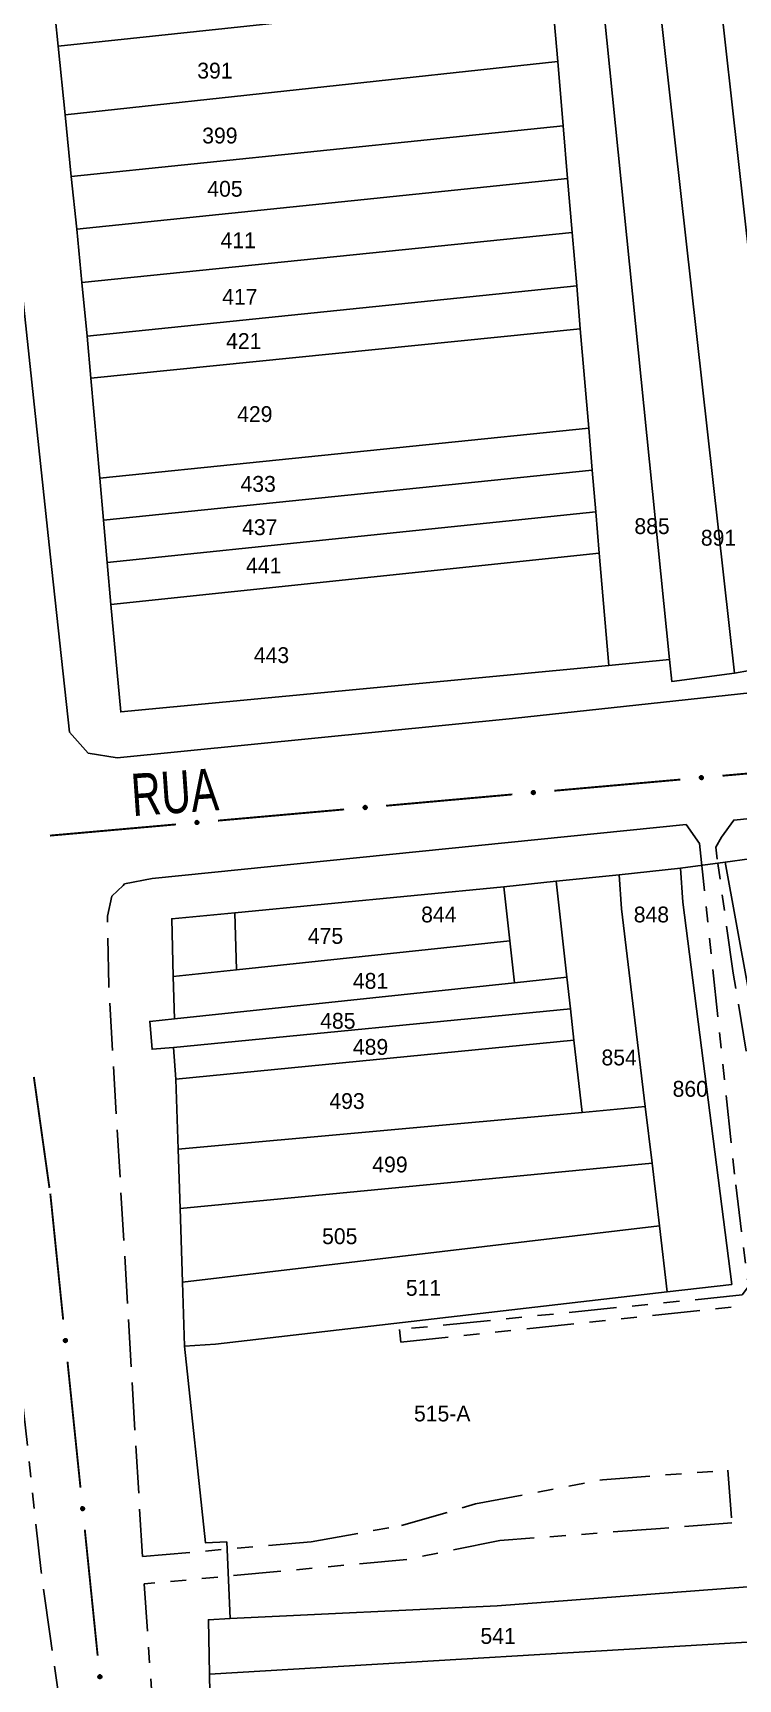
# Model space of a CAD drawing. Extents: x 203851 to 204958, y 4839055 to 4839989.
# Drawn here: x 204635.2 to 204702, y 4839426.6 to 4839582.5 of the extents above; entities that cross this region are included whole.
import ezdxf
from ezdxf.enums import TextEntityAlignment as Align

# ---------------------------------------------------------------- set-up
doc = ezdxf.new("R2010")
doc.units = 0
doc.header["$LTSCALE"] = 1.5
doc.header["$MEASUREMENT"] = 0
doc.linetypes.add('TRACO_11', pattern=[8, 3, -1, 3, -1])
doc.linetypes.add('TRACO_25', pattern=[8, 3, -1, 1, -1, 1, -1])
for name, color, linetype in [('CD_MALHA_LOTES', 7, 'CONTINUOUS'), ('RU-QUADRA', 210, 'CONTINUOUS'), ('SV-EIXO-RUA-N-PAV', 6, 'CONTINUOUS'), ('SV-EIXO-RUA-PAV', 20, 'CONTINUOUS'), ('SV-RUA-NAO-PAV', 7, 'CONTINUOUS'), ('SV-RUA-PAVIM', 7, 'CONTINUOUS'), ('SV-TXT-RUA-N-PAV', 7, 'CONTINUOUS'), ('Th_NmrPort', 1, 'CONTINUOUS')]:
    doc.layers.add(name, color=color, linetype=linetype)
doc.styles.add('ARIAL', font='ARIAL.SHX')

msp = doc.modelspace()

# ---------------------------------------------------------------- linework, layer by layer
at = {"layer": 'CD_MALHA_LOTES', "linetype": 'Continuous', "flags": 128}
for points in [[(204695.52, 4839523.12), (204688.5, 4839592.43)], [(204637.57, 4839581.22), (204637.01, 4839586.81)], [(204637.57, 4839581.22), (204684.38, 4839586.19)], [(204684.93, 4839579.75), (204684.38, 4839586.19)], [(204701.67, 4839521.84), (204694.51, 4839585.91)], [(204707.2, 4839524.27), (204700.25, 4839586.43)], [(204638.23, 4839574.7), (204637.57, 4839581.22)], [(204638.23, 4839574.7), (204684.93, 4839579.75)], [(204685.44, 4839573.66), (204684.93, 4839579.75)], [(204638.82, 4839568.87), (204638.23, 4839574.7)], [(204638.82, 4839568.87), (204685.44, 4839573.66)], [(204685.86, 4839568.67), (204685.44, 4839573.66)], [(204639.33, 4839563.9), (204638.82, 4839568.87)], [(204639.33, 4839563.9), (204685.86, 4839568.67)], [(204686.29, 4839563.58), (204685.86, 4839568.67)], [(204639.83, 4839558.83), (204639.33, 4839563.9)], [(204639.83, 4839558.83), (204686.29, 4839563.58)], [(204686.72, 4839558.53), (204686.29, 4839563.58)], [(204640.31, 4839553.75), (204639.83, 4839558.83)], [(204640.31, 4839553.75), (204686.72, 4839558.53)], [(204687.06, 4839554.46), (204686.72, 4839558.53)], [(204640.66, 4839549.76), (204640.31, 4839553.75)], [(204640.66, 4839549.76), (204687.06, 4839554.46)], [(204687.86, 4839545.05), (204687.06, 4839554.46)], [(204641.51, 4839540.3), (204640.66, 4839549.76)], [(204641.51, 4839540.3), (204687.86, 4839545.05)], [(204688.19, 4839541.07), (204687.86, 4839545.05)], [(204641.87, 4839536.32), (204688.19, 4839541.07)], [(204688.53, 4839537.12), (204688.19, 4839541.07)], [(204641.87, 4839536.32), (204641.51, 4839540.3)], [(204642.22, 4839532.33), (204641.87, 4839536.32)], [(204642.22, 4839532.33), (204688.53, 4839537.12)], [(204688.86, 4839533.19), (204688.53, 4839537.12)], [(204642.58, 4839528.35), (204688.86, 4839533.19)], [(204689.76, 4839522.57), (204688.86, 4839533.19)], [(204642.58, 4839528.35), (204642.22, 4839532.33)], [(204643.5, 4839518.16), (204642.58, 4839528.35)], [(204689.76, 4839522.57), (204643.5, 4839518.16)], [(204695.52, 4839523.12), (204689.76, 4839522.57)], [(204695.74, 4839521.04), (204695.52, 4839523.12)], [(204701.67, 4839521.84), (204695.74, 4839521.04)], [(204707.37, 4839522.83), (204701.67, 4839521.84)], [(204700.78, 4839503.94), (204707.72, 4839504.87)], [(204690.74, 4839502.73), (204696.57, 4839503.37)], [(204696.57, 4839503.37), (204700.78, 4839503.94)], [(204696.57, 4839503.37), (204696.79, 4839500.14), (204701.42, 4839463.95)], [(204709.45, 4839456.49), (204700.78, 4839503.94)], [(204654.32, 4839499.15), (204679.8, 4839501.59)], [(204679.8, 4839501.59), (204684.77, 4839502.15)], [(204680.37, 4839496.48), (204679.8, 4839501.59)], [(204684.77, 4839502.15), (204690.74, 4839502.73)], [(204685.79, 4839493.03), (204684.77, 4839502.15)], [(204693.21, 4839480.78), (204690.96, 4839499.5), (204690.74, 4839502.73)], [(204654.32, 4839499.15), (204648.34, 4839498.57)], [(204648.34, 4839498.57), (204648.49, 4839493.12)], [(204654.47, 4839493.75), (204654.32, 4839499.15)], [(204680.37, 4839496.48), (204654.47, 4839493.75)], [(204680.82, 4839492.51), (204680.37, 4839496.48)], [(204648.49, 4839493.12), (204654.47, 4839493.75)], [(204648.59, 4839489.11), (204648.49, 4839493.12)], [(204648.59, 4839489.11), (204680.82, 4839492.51)], [(204685.79, 4839493.03), (204680.82, 4839492.51)], [(204686.13, 4839490.05), (204685.79, 4839493.03)], [(204648.52, 4839486.38), (204646.47, 4839486.21), (204646.25, 4839488.86), (204648.59, 4839489.11)], [(204648.52, 4839486.38), (204686.13, 4839490.05)], [(204686.46, 4839487.07), (204686.13, 4839490.05)], [(204648.72, 4839483.39), (204648.52, 4839486.38)], [(204648.72, 4839483.39), (204686.46, 4839487.07)], [(204687.23, 4839480.24), (204686.46, 4839487.07)], [(204648.94, 4839476.76), (204648.72, 4839483.39)], [(204648.94, 4839476.76), (204687.23, 4839480.24)], [(204693.21, 4839480.78), (204687.23, 4839480.24)], [(204693.86, 4839475.44), (204693.21, 4839480.78)], [(204649.13, 4839471.14), (204648.94, 4839476.76)], [(204649.13, 4839471.14), (204693.86, 4839475.44)], [(204694.56, 4839469.48), (204693.86, 4839475.44)], [(204649.36, 4839464.16), (204649.13, 4839471.14)], [(204649.36, 4839464.16), (204694.56, 4839469.48)], [(204695.31, 4839463.25), (204694.56, 4839469.48)], [(204649.56, 4839458.09), (204649.36, 4839464.16)], [(204652.48, 4839458.29), (204695.31, 4839463.25)], [(204701.42, 4839463.95), (204695.31, 4839463.25)], [(204649.56, 4839458.09), (204652.48, 4839458.29)], [(204653.87, 4839432.29), (204653.55, 4839439.56), (204651.55, 4839439.46), (204649.56, 4839458.09)], [(204653.87, 4839432.29), (204679.17, 4839433.5), (204702.91, 4839435.31)], [(204651.81, 4839432.19), (204653.87, 4839432.29)], [(204651.91, 4839427.03), (204651.81, 4839432.19)], [(204651.91, 4839427.03), (204707.1, 4839430.33)], [(204652.01, 4839421.69), (204651.91, 4839427.03)]]:
    msp.add_lwpolyline(points, dxfattribs=at)
at = {"layer": 'RU-QUADRA', "linetype": 'Continuous', "flags": 128}
for points in [[(204707.37, 4839522.83), (204701.67, 4839521.84), (204695.74, 4839521.04), (204695.52, 4839523.12), (204689.76, 4839522.57), (204643.5, 4839518.16), (204642.58, 4839528.35), (204642.22, 4839532.33), (204641.87, 4839536.32), (204641.51, 4839540.3), (204640.66, 4839549.76), (204640.31, 4839553.75), (204639.83, 4839558.83), (204639.33, 4839563.9), (204638.82, 4839568.87), (204638.23, 4839574.7), (204637.57, 4839581.22), (204637.01, 4839586.81)], [(204652.01, 4839421.69), (204651.91, 4839427.03), (204651.81, 4839432.19), (204653.87, 4839432.29), (204653.55, 4839439.56), (204651.55, 4839439.46), (204649.56, 4839458.09), (204649.36, 4839464.16), (204649.13, 4839471.14), (204648.94, 4839476.76), (204648.72, 4839483.39), (204648.52, 4839486.38), (204646.47, 4839486.21), (204646.25, 4839488.86), (204648.59, 4839489.11), (204648.49, 4839493.12), (204648.34, 4839498.57), (204654.32, 4839499.15), (204679.8, 4839501.59), (204684.77, 4839502.15), (204690.74, 4839502.73), (204696.57, 4839503.37), (204700.78, 4839503.94), (204707.72, 4839504.87)]]:
    msp.add_lwpolyline(points, dxfattribs=at)
at = {"layer": 'SV-EIXO-RUA-N-PAV', "const_width": 0.18}
for points in [[(204700.54, 4839512.12), (204712.49, 4839513.18)], [(204684.6, 4839510.7), (204696.55, 4839511.76)], [(204668.66, 4839509.28), (204680.62, 4839510.35)], [(204652.73, 4839507.87), (204664.68, 4839508.93)], [(204636.79, 4839506.45), (204648.74, 4839507.51)], [(204636.83, 4839472.55), (204638.05, 4839460.61)], [(204638.46, 4839456.63), (204639.69, 4839444.7)], [(204640.1, 4839440.72), (204641.32, 4839428.78)]]:
    msp.add_lwpolyline(points, dxfattribs=at)
at = {"layer": 'SV-EIXO-RUA-N-PAV'}
for points in [[(204698.39, 4839512.04), (204698.42, 4839512.08), (204698.46, 4839512.1), (204698.49, 4839512.12), (204698.53, 4839512.12), (204698.56, 4839512.12), (204698.6, 4839512.11), (204698.64, 4839512.09), (204698.67, 4839512.06), (204698.7, 4839512.03), (204698.71, 4839511.99), (204698.72, 4839511.96), (204698.72, 4839511.92), (204698.71, 4839511.89), (204698.69, 4839511.85), (204698.66, 4839511.81), (204698.63, 4839511.79), (204698.59, 4839511.77), (204698.56, 4839511.77), (204698.52, 4839511.77), (204698.49, 4839511.78), (204698.45, 4839511.79), (204698.41, 4839511.83), (204698.39, 4839511.86), (204698.37, 4839511.89), (204698.37, 4839511.93), (204698.37, 4839511.96), (204698.37, 4839512), (204698.39, 4839512.04)], [(204682.46, 4839510.62), (204682.49, 4839510.66), (204682.52, 4839510.68), (204682.56, 4839510.7), (204682.59, 4839510.7), (204682.63, 4839510.7), (204682.66, 4839510.7), (204682.7, 4839510.68), (204682.74, 4839510.65), (204682.76, 4839510.61), (204682.78, 4839510.58), (204682.78, 4839510.54), (204682.78, 4839510.51), (204682.77, 4839510.47), (204682.76, 4839510.43), (204682.72, 4839510.39), (204682.69, 4839510.37), (204682.66, 4839510.36), (204682.62, 4839510.35), (204682.59, 4839510.35), (204682.55, 4839510.36), (204682.51, 4839510.38), (204682.48, 4839510.41), (204682.45, 4839510.44), (204682.44, 4839510.48), (204682.43, 4839510.51), (204682.43, 4839510.55), (204682.44, 4839510.58), (204682.46, 4839510.62)], [(204650.58, 4839507.79), (204650.61, 4839507.82), (204650.65, 4839507.85), (204650.68, 4839507.86), (204650.72, 4839507.87), (204650.75, 4839507.87), (204650.79, 4839507.86), (204650.82, 4839507.84), (204650.86, 4839507.81), (204650.89, 4839507.78), (204650.9, 4839507.74), (204650.91, 4839507.71), (204650.91, 4839507.67), (204650.9, 4839507.64), (204650.88, 4839507.6), (204650.85, 4839507.56), (204650.82, 4839507.54), (204650.78, 4839507.52), (204650.75, 4839507.52), (204650.71, 4839507.52), (204650.68, 4839507.53), (204650.64, 4839507.54), (204650.6, 4839507.57), (204650.58, 4839507.61), (204650.56, 4839507.64), (204650.56, 4839507.68), (204650.56, 4839507.71), (204650.56, 4839507.75), (204650.58, 4839507.79)], [(204666.52, 4839509.2), (204666.55, 4839509.24), (204666.58, 4839509.27), (204666.62, 4839509.28), (204666.65, 4839509.29), (204666.69, 4839509.29), (204666.72, 4839509.28), (204666.76, 4839509.26), (204666.8, 4839509.23), (204666.82, 4839509.19), (204666.84, 4839509.16), (204666.85, 4839509.12), (204666.85, 4839509.09), (204666.84, 4839509.05), (204666.82, 4839509.02), (204666.79, 4839508.98), (204666.75, 4839508.95), (204666.72, 4839508.94), (204666.68, 4839508.93), (204666.65, 4839508.93), (204666.61, 4839508.94), (204666.57, 4839508.96), (204666.54, 4839508.99), (204666.51, 4839509.03), (204666.5, 4839509.06), (204666.49, 4839509.09), (204666.49, 4839509.13), (204666.5, 4839509.17), (204666.52, 4839509.2)], [(204638.35, 4839458.78), (204638.39, 4839458.75), (204638.42, 4839458.71), (204638.43, 4839458.68), (204638.44, 4839458.64), (204638.44, 4839458.61), (204638.43, 4839458.57), (204638.41, 4839458.54), (204638.38, 4839458.5), (204638.35, 4839458.47), (204638.31, 4839458.46), (204638.28, 4839458.45), (204638.24, 4839458.45), (204638.21, 4839458.46), (204638.17, 4839458.47), (204638.13, 4839458.51), (204638.11, 4839458.54), (204638.09, 4839458.57), (204638.09, 4839458.61), (204638.09, 4839458.64), (204638.09, 4839458.68), (204638.11, 4839458.72), (204638.14, 4839458.76), (204638.17, 4839458.78), (204638.21, 4839458.8), (204638.24, 4839458.8), (204638.28, 4839458.8), (204638.32, 4839458.8), (204638.35, 4839458.78)], [(204639.99, 4839442.86), (204640.02, 4839442.83), (204640.05, 4839442.8), (204640.07, 4839442.76), (204640.07, 4839442.73), (204640.07, 4839442.69), (204640.06, 4839442.66), (204640.05, 4839442.62), (204640.02, 4839442.58), (204639.98, 4839442.56), (204639.95, 4839442.54), (204639.91, 4839442.53), (204639.88, 4839442.53), (204639.84, 4839442.54), (204639.8, 4839442.56), (204639.76, 4839442.59), (204639.74, 4839442.62), (204639.73, 4839442.66), (204639.72, 4839442.69), (204639.72, 4839442.73), (204639.73, 4839442.76), (204639.74, 4839442.8), (204639.77, 4839442.84), (204639.81, 4839442.87), (204639.84, 4839442.88), (204639.88, 4839442.88), (204639.91, 4839442.89), (204639.95, 4839442.88), (204639.99, 4839442.86)], [(204641.62, 4839426.94), (204641.66, 4839426.91), (204641.68, 4839426.88), (204641.7, 4839426.85), (204641.7, 4839426.81), (204641.7, 4839426.78), (204641.7, 4839426.74), (204641.68, 4839426.7), (204641.65, 4839426.66), (204641.61, 4839426.64), (204641.58, 4839426.62), (204641.54, 4839426.62), (204641.51, 4839426.62), (204641.47, 4839426.62), (204641.43, 4839426.64), (204641.4, 4839426.67), (204641.37, 4839426.71), (204641.36, 4839426.74), (204641.35, 4839426.78), (204641.35, 4839426.81), (204641.36, 4839426.85), (204641.38, 4839426.89), (204641.41, 4839426.92), (204641.44, 4839426.95), (204641.47, 4839426.96), (204641.51, 4839426.97), (204641.54, 4839426.97), (204641.58, 4839426.96), (204641.62, 4839426.94)]]:
    msp.add_lwpolyline(points, close=True, dxfattribs=at)
for points in [[(204698.37, 4839512), (204698.67, 4839512.06)], [(204698.37, 4839511.96), (204698.7, 4839512.03)], [(204698.37, 4839511.95), (204698.7, 4839512.01)], [(204698.37, 4839511.93), (204698.71, 4839511.99)], [(204698.37, 4839511.91), (204698.72, 4839511.97)], [(204698.37, 4839511.89), (204698.72, 4839511.96)], [(204698.38, 4839512.02), (204698.65, 4839512.08)], [(204698.38, 4839511.98), (204698.68, 4839512.05)], [(204698.38, 4839511.88), (204698.72, 4839511.94)], [(204698.39, 4839512.04), (204698.64, 4839512.09)], [(204698.39, 4839511.86), (204698.72, 4839511.92)], [(204698.4, 4839511.84), (204698.71, 4839511.9)], [(204698.41, 4839512.06), (204698.61, 4839512.1)], [(204698.41, 4839511.83), (204698.71, 4839511.89)], [(204698.42, 4839512.08), (204698.6, 4839512.11)], [(204698.43, 4839511.81), (204698.7, 4839511.87)], [(204698.44, 4839512.09), (204698.57, 4839512.11)], [(204698.45, 4839511.79), (204698.69, 4839511.85)], [(204698.46, 4839512.1), (204698.56, 4839512.12)], [(204698.47, 4839511.79), (204698.67, 4839511.83)], [(204698.49, 4839511.78), (204698.66, 4839511.81)], [(204698.51, 4839511.77), (204698.64, 4839511.8)], [(204698.52, 4839511.77), (204698.63, 4839511.79)], [(204682.43, 4839510.55), (204682.76, 4839510.61)], [(204682.43, 4839510.53), (204682.76, 4839510.59)], [(204682.43, 4839510.51), (204682.78, 4839510.58)], [(204682.44, 4839510.58), (204682.74, 4839510.65)], [(204682.44, 4839510.56), (204682.74, 4839510.63)], [(204682.44, 4839510.49), (204682.78, 4839510.56)], [(204682.44, 4839510.48), (204682.78, 4839510.54)], [(204682.45, 4839510.6), (204682.71, 4839510.66)], [(204682.45, 4839510.46), (204682.78, 4839510.52)], [(204682.45, 4839510.44), (204682.78, 4839510.51)], [(204682.46, 4839510.62), (204682.7, 4839510.68)], [(204682.46, 4839510.42), (204682.77, 4839510.49)], [(204682.47, 4839510.64), (204682.67, 4839510.69)], [(204682.48, 4839510.41), (204682.77, 4839510.47)], [(204682.49, 4839510.66), (204682.66, 4839510.7)], [(204682.5, 4839510.39), (204682.76, 4839510.45)], [(204682.51, 4839510.67), (204682.63, 4839510.7)], [(204682.51, 4839510.38), (204682.76, 4839510.43)], [(204682.52, 4839510.68), (204682.63, 4839510.7)], [(204682.54, 4839510.37), (204682.73, 4839510.41)], [(204682.55, 4839510.36), (204682.72, 4839510.39)], [(204682.57, 4839510.36), (204682.7, 4839510.38)], [(204682.59, 4839510.35), (204682.69, 4839510.37)], [(204650.56, 4839507.75), (204650.86, 4839507.81)], [(204650.56, 4839507.73), (204650.87, 4839507.8)], [(204650.56, 4839507.71), (204650.89, 4839507.78)], [(204650.57, 4839507.77), (204650.84, 4839507.83)], [(204650.58, 4839507.79), (204650.82, 4839507.84)], [(204650.6, 4839507.81), (204650.8, 4839507.85)], [(204650.61, 4839507.82), (204650.79, 4839507.86)], [(204650.63, 4839507.84), (204650.76, 4839507.86)], [(204650.65, 4839507.85), (204650.75, 4839507.87)], [(204666.49, 4839509.13), (204666.82, 4839509.19)], [(204666.49, 4839509.09), (204666.84, 4839509.16)], [(204666.5, 4839509.17), (204666.8, 4839509.23)], [(204666.5, 4839509.15), (204666.81, 4839509.21)], [(204666.5, 4839509.11), (204666.83, 4839509.18)], [(204666.5, 4839509.08), (204666.84, 4839509.14)], [(204666.5, 4839509.06), (204666.85, 4839509.12)], [(204666.51, 4839509.18), (204666.78, 4839509.24)], [(204666.51, 4839509.04), (204666.84, 4839509.11)], [(204666.51, 4839509.03), (204666.85, 4839509.09)], [(204666.52, 4839509.2), (204666.76, 4839509.26)], [(204666.53, 4839509.01), (204666.84, 4839509.07)], [(204666.54, 4839509.22), (204666.74, 4839509.27)], [(204666.54, 4839508.99), (204666.84, 4839509.05)], [(204666.55, 4839509.24), (204666.72, 4839509.28)], [(204666.56, 4839508.98), (204666.83, 4839509.03)], [(204666.57, 4839509.26), (204666.7, 4839509.28)], [(204666.57, 4839508.96), (204666.82, 4839509.02)], [(204666.58, 4839509.27), (204666.69, 4839509.29)], [(204666.6, 4839508.95), (204666.8, 4839509)], [(204666.61, 4839508.94), (204666.79, 4839508.98)], [(204666.63, 4839508.94), (204666.76, 4839508.96)], [(204666.65, 4839508.93), (204666.75, 4839508.95)], [(204650.56, 4839507.7), (204650.89, 4839507.76)], [(204650.56, 4839507.68), (204650.9, 4839507.74)], [(204650.56, 4839507.66), (204650.9, 4839507.72)], [(204650.56, 4839507.64), (204650.91, 4839507.71)], [(204650.57, 4839507.62), (204650.91, 4839507.69)], [(204650.58, 4839507.61), (204650.91, 4839507.67)], [(204650.59, 4839507.59), (204650.9, 4839507.65)], [(204650.6, 4839507.57), (204650.9, 4839507.64)], [(204650.62, 4839507.56), (204650.89, 4839507.62)], [(204650.64, 4839507.54), (204650.88, 4839507.6)], [(204650.66, 4839507.54), (204650.86, 4839507.58)], [(204650.68, 4839507.53), (204650.85, 4839507.56)], [(204650.7, 4839507.52), (204650.83, 4839507.55)], [(204650.71, 4839507.52), (204650.82, 4839507.54)], [(204638.09, 4839458.68), (204638.13, 4839458.51)], [(204638.09, 4839458.66), (204638.12, 4839458.53)], [(204638.09, 4839458.64), (204638.11, 4839458.54)], [(204638.1, 4839458.69), (204638.15, 4839458.5)], [(204638.11, 4839458.72), (204638.17, 4839458.47)], [(204638.13, 4839458.73), (204638.19, 4839458.47)], [(204638.14, 4839458.76), (204638.21, 4839458.46)], [(204638.16, 4839458.77), (204638.22, 4839458.46)], [(204638.17, 4839458.78), (204638.24, 4839458.45)], [(204638.19, 4839458.79), (204638.26, 4839458.45)], [(204638.21, 4839458.8), (204638.28, 4839458.45)], [(204638.23, 4839458.8), (204638.29, 4839458.45)], [(204638.24, 4839458.8), (204638.31, 4839458.46)], [(204638.26, 4839458.8), (204638.33, 4839458.47)], [(204638.28, 4839458.8), (204638.35, 4839458.47)], [(204638.3, 4839458.79), (204638.37, 4839458.49)], [(204638.32, 4839458.8), (204638.38, 4839458.5)], [(204638.33, 4839458.79), (204638.4, 4839458.52)], [(204638.35, 4839458.78), (204638.41, 4839458.54)], [(204638.37, 4839458.76), (204638.42, 4839458.56)], [(204638.39, 4839458.75), (204638.43, 4839458.57)], [(204638.41, 4839458.73), (204638.43, 4839458.6)], [(204638.42, 4839458.71), (204638.44, 4839458.61)], [(204639.72, 4839442.74), (204639.75, 4839442.61)], [(204639.72, 4839442.73), (204639.74, 4839442.62)], [(204639.73, 4839442.76), (204639.76, 4839442.59)], [(204639.74, 4839442.8), (204639.8, 4839442.56)], [(204639.74, 4839442.78), (204639.78, 4839442.58)], [(204639.76, 4839442.82), (204639.82, 4839442.55)], [(204639.77, 4839442.84), (204639.84, 4839442.54)], [(204639.79, 4839442.85), (204639.86, 4839442.54)], [(204639.81, 4839442.87), (204639.88, 4839442.53)], [(204639.82, 4839442.87), (204639.89, 4839442.54)], [(204639.84, 4839442.88), (204639.91, 4839442.53)], [(204639.86, 4839442.88), (204639.93, 4839442.54)], [(204639.88, 4839442.88), (204639.95, 4839442.54)], [(204639.9, 4839442.88), (204639.96, 4839442.55)], [(204639.91, 4839442.89), (204639.98, 4839442.56)], [(204639.93, 4839442.88), (204640, 4839442.57)], [(204639.95, 4839442.88), (204640.02, 4839442.58)], [(204639.97, 4839442.87), (204640.03, 4839442.6)], [(204639.99, 4839442.86), (204640.05, 4839442.62)], [(204640.01, 4839442.84), (204640.05, 4839442.65)], [(204640.02, 4839442.83), (204640.06, 4839442.66)], [(204640.04, 4839442.81), (204640.07, 4839442.68)], [(204640.05, 4839442.8), (204640.07, 4839442.69)], [(204641.35, 4839426.81), (204641.37, 4839426.71)], [(204641.36, 4839426.85), (204641.4, 4839426.67)], [(204641.36, 4839426.83), (204641.38, 4839426.7)], [(204641.37, 4839426.86), (204641.41, 4839426.67)], [(204641.38, 4839426.89), (204641.43, 4839426.64)], [(204641.39, 4839426.9), (204641.45, 4839426.64)], [(204641.41, 4839426.92), (204641.47, 4839426.62)], [(204641.42, 4839426.93), (204641.49, 4839426.62)], [(204641.44, 4839426.95), (204641.51, 4839426.62)], [(204641.46, 4839426.95), (204641.53, 4839426.62)], [(204641.47, 4839426.96), (204641.54, 4839426.62)], [(204641.49, 4839426.96), (204641.56, 4839426.62)], [(204641.51, 4839426.97), (204641.58, 4839426.62)], [(204641.53, 4839426.96), (204641.6, 4839426.64)], [(204641.54, 4839426.97), (204641.61, 4839426.64)], [(204641.56, 4839426.96), (204641.63, 4839426.66)], [(204641.58, 4839426.96), (204641.65, 4839426.66)], [(204641.6, 4839426.95), (204641.66, 4839426.69)], [(204641.62, 4839426.94), (204641.68, 4839426.7)], [(204641.64, 4839426.93), (204641.69, 4839426.73)], [(204641.66, 4839426.91), (204641.7, 4839426.74)], [(204641.67, 4839426.89), (204641.7, 4839426.77)], [(204641.68, 4839426.88), (204641.7, 4839426.78)]]:
    msp.add_lwpolyline(points, dxfattribs=at)
at = {"layer": 'SV-EIXO-RUA-PAV', "const_width": 0.18}
for points in [[(204635.27, 4839483.6), (204636.66, 4839473.7)], [(204636.66, 4839473.7), (204636.75, 4839473.09)]]:
    msp.add_lwpolyline(points, dxfattribs=at)
at = {"layer": 'SV-RUA-NAO-PAV', "linetype": 'TRACO_25'}
for points in [[(204698.36, 4839505.7, 6.26), (204701.79, 4839473.39, 7.24), (204703.01, 4839463.75, 7.24), (204702.42, 4839462.95, 7.24), (204669.92, 4839459.67, 7.99), (204670.05, 4839458.47, 7.99), (204706.7, 4839462.36, 6.41), (204701.56, 4839493.42, 6.41), (204700.04, 4839504.22, 6.41), (204699.92, 4839505.36, 6.41), (204700.45, 4839506.31, 6.41)], [(204635.96, 4839436.75, 6.58), (204629.43, 4839496.67, 8.56), (204627.97, 4839499.58, 8.56), (204625.92, 4839500.01, 8.56)], [(204645.56, 4839438.17, 6.67), (204661.54, 4839439.57, 6.67), (204670.11, 4839441.1, 6.55), (204677.14, 4839443.15, 6.49), (204689.16, 4839445.45, 6.12), (204701.05, 4839446.34, 5.6), (204701.44, 4839441.36, 6.51), (204694.66, 4839440.84, 6.51), (204679.45, 4839439.69, 6.51), (204670.62, 4839437.9, 6.47), (204645.73, 4839435.58, 7)], [(204636.83, 4839430.62, 6.72), (204635.96, 4839436.75, 6.72)], [(204645.73, 4839435.58, 6.83), (204648.04, 4839402.19, 4.84)], [(204636.82, 4839346.7, 4.3), (204643.78, 4839347.38, 4.3), (204646.54, 4839348.08, 4.27), (204647.75, 4839349.06, 4.29), (204648.02, 4839349.69, 4.29), (204643.15, 4839381.67, 4.75), (204639.55, 4839411.45, 5.69), (204636.83, 4839430.62, 6.72)]]:
    msp.add_polyline3d(points, dxfattribs=at)
at = {"layer": 'SV-RUA-PAVIM', "linetype": 'Continuous'}
for points in [[(204636.83, 4839533.09, 8.78), (204631.9, 4839579.02, 8.78), (204626.47, 4839638.13, 9.22)], [(204765.04, 4839526.65, 4.77), (204680.65, 4839517.54, 7.34), (204643.16, 4839513.82, 7.74), (204640.43, 4839514.27, 7.81), (204638.64, 4839516.26, 7.78), (204636.83, 4839533.09, 8.78)], [(204761.22, 4839513.97, 5.74), (204701.6, 4839507.92, 6.39), (204700.45, 4839506.31, 6.39)], [(204698.36, 4839505.7, 6.39), (204697.09, 4839507.51, 6.39), (204646.49, 4839502.4, 8.2)]]:
    msp.add_polyline3d(points, dxfattribs=at)
at = {"layer": 'SV-RUA-PAVIM', "linetype": 'TRACO_11'}
msp.add_polyline3d([(204645.56, 4839438.17, 6.93), (204642.37, 4839492.25, 8.76), (204642.24, 4839498.83, 8.55), (204642.66, 4839500.7, 8.55), (204643.73, 4839501.71, 8.55), (204643.85, 4839501.89, 8.55), (204646.49, 4839502.4, 8.55)], dxfattribs=at)

# ---------------------------------------------------------------- texts
at = {"layer": 'SV-TXT-RUA-N-PAV', "style": 'ARIAL', "width": 0.7}
msp.add_text('RUA', height=4, rotation=4, dxfattribs=at).set_placement((204644.64, 4839508.29))
at = {"layer": 'Th_NmrPort', "color": 1}
for s, p in [('391', (204650.76, 4839578.9)), ('399', (204651.23, 4839572.75)), ('405', (204651.71, 4839567.71)), ('411', (204652.97, 4839562.83)), ('417', (204653.12, 4839557.48)), ('421', (204653.49, 4839553.29)), ('429', (204654.54, 4839546.37)), ('433', (204654.86, 4839539.76)), ('437', (204655.01, 4839535.66)), ('885', (204692.19, 4839535.76)), ('891', (204698.49, 4839534.66)), ('441', (204655.38, 4839532.03)), ('443', (204656.12, 4839523.54)), ('844', (204671.98, 4839498.98)), ('848', (204692.13, 4839498.98)), ('475', (204661.24, 4839496.95)), ('481', (204665.51, 4839492.69)), ('485', (204662.41, 4839488.91)), ('489', (204665.51, 4839486.44)), ('854', (204689.07, 4839485.44)), ('860', (204695.81, 4839482.47)), ('493', (204663.28, 4839481.31)), ('499', (204667.35, 4839475.3)), ('505', (204662.59, 4839468.51)), ('511', (204670.53, 4839463.62)), ('515-A', (204671.3, 4839451.72)), ('541', (204677.6, 4839430.65))]:
    msp.add_text(s, height=1.5, dxfattribs=at).set_placement(p, align=Align.MIDDLE_LEFT)

doc.saveas('drawing.dxf')
